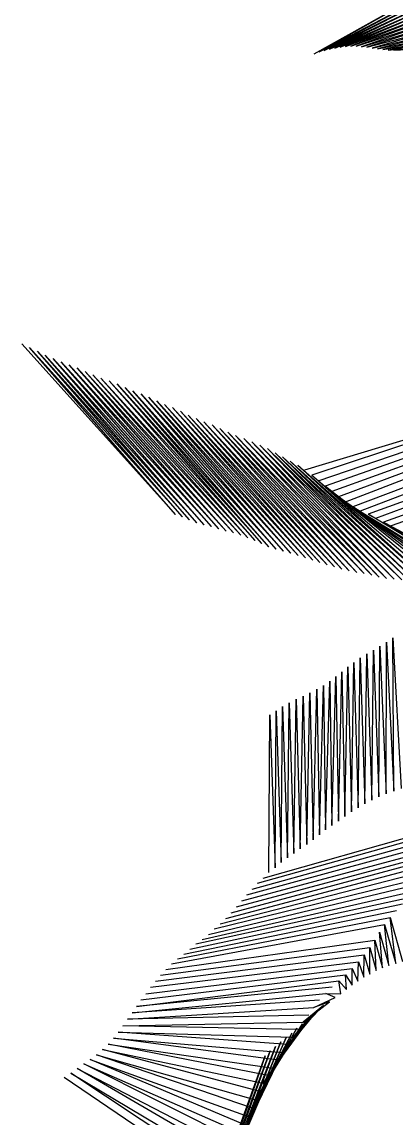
# Model space of a CAD drawing. Header units: metres. Extents: x -465 to 475, y -409 to 494.
# Drawn here: x -442.8 to -344.2, y -219.4 to 69.3 of the extents above; entities that cross this region are included whole.
import ezdxf

# ---------------------------------------------------------------- set-up
doc = ezdxf.new("R2010")
doc.units = ezdxf.units.M

msp = doc.modelspace()

# ---------------------------------------------------------------- linework, layer by layer
for p, q in [((-365.85, 60.91, -606.22), (-328.21, 81.88, -606.22)), ((-328.21, 81.88, -606.22), (-364.51, 61.38, -606.22)), ((-364.51, 61.38, -606.22), (-328.02, 80.61, -606.22)), ((-328.02, 80.61, -606.22), (-363.16, 61.79, -606.22)), ((-363.16, 61.79, -606.22), (-327.9, 79.33, -606.22)), ((-327.9, 79.33, -606.22), (-361.77, 62.12, -606.22)), ((-361.77, 62.12, -606.22), (-327.75, 78.06, -606.22)), ((-327.75, 78.06, -606.22), (-360.37, 62.34, -606.22)), ((-360.37, 62.34, -606.22), (-327.62, 76.79, -606.22)), ((-327.62, 76.79, -606.22), (-358.98, 62.61, -606.22)), ((-358.98, 62.61, -606.22), (-327.61, 75.51, -606.22)), ((-327.61, 75.51, -606.22), (-357.58, 62.82, -606.22)), ((-357.58, 62.82, -606.22), (-327.54, 74.23, -606.22)), ((-327.54, 74.23, -606.22), (-356.16, 62.91, -606.22)), ((-356.16, 62.91, -606.22), (-327.58, 72.95, -606.22)), ((-327.58, 72.95, -606.22), (-354.74, 62.86, -606.22)), ((-354.74, 62.86, -606.22), (-327.55, 71.67, -606.22)), ((-327.55, 71.67, -606.22), (-353.33, 62.72, -606.22)), ((-353.33, 62.72, -606.22), (-327.43, 70.4, -606.22)), ((-327.43, 70.4, -606.22), (-351.91, 62.62, -606.22)), ((-351.91, 62.62, -606.22), (-327.24, 69.13, -606.22)), ((-327.24, 69.13, -606.22), (-350.51, 62.41, -606.22)), ((-350.51, 62.41, -606.22), (-327.16, 67.85, -606.22)), ((-327.16, 67.85, -606.22), (-349.11, 62.19, -606.22)), ((-349.11, 62.19, -606.22), (-327.05, 66.58, -606.22)), ((-327.05, 66.58, -606.22), (-347.7, 61.98, -606.22)), ((-347.7, 61.98, -606.22), (-326.81, 65.32, -606.22)), ((-326.81, 65.32, -606.22), (-346.29, 61.87, -606.22)), ((-346.29, 61.87, -606.22), (-326.56, 64.07, -606.22)), ((-326.56, 64.07, -606.22), (-344.87, 61.81, -606.22)), ((-344.87, 61.81, -606.22), (-326.25, 62.82, -606.22)), ((-442.81, -15.45, -606.22), (-402.38, -60.42, -606.22)), ((-440.78, -16.46, -606.22), (-400.48, -61.07, -606.22)), ((-402.38, -60.42, -606.22), (-440.78, -16.46, -606.22)), ((-438.74, -17.46, -606.22), (-398.64, -61.87, -606.22)), ((-400.48, -61.07, -606.22), (-438.74, -17.46, -606.22)), ((-436.7, -18.46, -606.22), (-396.76, -62.59, -606.22)), ((-398.64, -61.87, -606.22), (-436.7, -18.46, -606.22)), ((-434.62, -19.38, -606.22), (-394.83, -63.15, -606.22)), ((-396.76, -62.59, -606.22), (-434.62, -19.38, -606.22)), ((-432.51, -20.21, -606.22), (-392.88, -63.64, -606.22)), ((-394.83, -63.15, -606.22), (-432.51, -20.21, -606.22)), ((-430.38, -21, -606.22), (-390.96, -64.24, -606.22)), ((-392.88, -63.64, -606.22), (-430.38, -21, -606.22)), ((-428.27, -21.85, -606.22), (-389.03, -64.81, -606.22)), ((-390.96, -64.24, -606.22), (-428.27, -21.85, -606.22)), ((-426.18, -22.75, -606.22), (-387.08, -65.26, -606.22)), ((-389.03, -64.81, -606.22), (-426.18, -22.75, -606.22)), ((-424.11, -23.66, -606.22), (-385.16, -65.87, -606.22)), ((-387.08, -65.26, -606.22), (-424.11, -23.66, -606.22)), ((-421.99, -24.5, -606.22), (-383.27, -66.56, -606.22)), ((-385.16, -65.87, -606.22), (-421.99, -24.5, -606.22)), ((-419.85, -25.26, -606.22), (-381.39, -67.27, -606.22)), ((-383.27, -66.56, -606.22), (-419.85, -25.26, -606.22)), ((-417.73, -26.05, -606.22), (-379.56, -68.09, -606.22)), ((-381.39, -67.27, -606.22), (-417.73, -26.05, -606.22)), ((-415.64, -26.95, -606.22), (-377.73, -68.92, -606.22)), ((-379.56, -68.09, -606.22), (-415.64, -26.95, -606.22)), ((-413.56, -27.86, -606.22), (-375.83, -69.58, -606.22)), ((-377.73, -68.92, -606.22), (-413.56, -27.86, -606.22)), ((-411.43, -28.64, -606.22), (-373.88, -70.06, -606.22)), ((-375.83, -69.58, -606.22), (-411.43, -28.64, -606.22)), ((-368.24, -48.7, -606.22), (-294.64, -26.3, -606.22)), ((-294.64, -26.3, -606.22), (-366.45, -50.1, -606.22)), ((-364.75, -51.61, -606.22), (-294.58, -27.58, -606.22)), ((-294.59, -28.86, -606.22), (-362.92, -52.96, -606.22)), ((-409.34, -29.54, -606.22), (-371.95, -70.63, -606.22)), ((-373.88, -70.06, -606.22), (-409.34, -29.54, -606.22)), ((-407.27, -30.47, -606.22), (-370.03, -71.22, -606.22)), ((-371.95, -70.63, -606.22), (-407.27, -30.47, -606.22)), ((-405.22, -31.45, -606.22), (-368.12, -71.84, -606.22)), ((-370.03, -71.22, -606.22), (-405.22, -31.45, -606.22)), ((-361.1, -54.32, -606.22), (-294.53, -30.13, -606.22)), ((-294.45, -31.41, -606.22), (-359.37, -55.78, -606.22)), ((-403.1, -32.28, -606.22), (-366.21, -72.48, -606.22)), ((-368.12, -71.84, -606.22), (-403.1, -32.28, -606.22)), ((-401.04, -33.23, -606.22), (-364.29, -73.09, -606.22)), ((-366.21, -72.48, -606.22), (-401.04, -33.23, -606.22)), ((-399.02, -34.25, -606.22), (-362.38, -73.7, -606.22)), ((-364.29, -73.09, -606.22), (-399.02, -34.25, -606.22)), ((-357.54, -57.13, -606.22), (-294.25, -32.68, -606.22)), ((-396.94, -35.18, -606.22), (-360.43, -74.2, -606.22)), ((-362.38, -73.7, -606.22), (-396.94, -35.18, -606.22)), ((-394.85, -36.06, -606.22), (-358.52, -74.8, -606.22)), ((-360.43, -74.2, -606.22), (-394.85, -36.06, -606.22)), ((-392.72, -36.85, -606.22), (-356.56, -75.28, -606.22)), ((-358.52, -74.8, -606.22), (-392.72, -36.85, -606.22)), ((-293.56, -35.14, -606.22), (-355.65, -58.39, -606.22)), ((-353.65, -59.47, -606.22), (-293.19, -36.37, -606.22)), ((-390.66, -37.82, -606.22), (-354.6, -75.71, -606.22)), ((-356.56, -75.28, -606.22), (-390.66, -37.82, -606.22)), ((-388.6, -38.76, -606.22), (-352.61, -75.98, -606.22)), ((-354.6, -75.71, -606.22), (-388.6, -38.76, -606.22)), ((-386.5, -39.63, -606.22), (-350.64, -76.38, -606.22)), ((-352.61, -75.98, -606.22), (-386.5, -39.63, -606.22)), ((-384.37, -40.42, -606.22), (-348.71, -76.93, -606.22)), ((-350.64, -76.38, -606.22), (-384.37, -40.42, -606.22)), ((-292.5, -38.83, -606.22), (-351.58, -60.39, -606.22)), ((-349.53, -61.38, -606.22), (-292.25, -40.09, -606.22)), ((-382.27, -41.29, -606.22), (-346.73, -77.29, -606.22)), ((-348.71, -76.93, -606.22), (-382.27, -41.29, -606.22)), ((-380.17, -42.14, -606.22), (-344.73, -77.5, -606.22)), ((-346.73, -77.29, -606.22), (-380.17, -42.14, -606.22)), ((-378.11, -43.09, -606.22), (-342.73, -77.67, -606.22)), ((-344.73, -77.5, -606.22), (-378.11, -43.09, -606.22)), ((-291.58, -42.56, -606.22), (-347.53, -62.46, -606.22)), ((-376.11, -44.18, -606.22), (-340.73, -77.93, -606.22)), ((-342.73, -77.67, -606.22), (-376.11, -44.18, -606.22)), ((-374.13, -45.29, -606.22), (-338.74, -78.14, -606.22)), ((-340.73, -77.93, -606.22), (-374.13, -45.29, -606.22)), ((-345.45, -63.37, -606.22), (-291.2, -43.78, -606.22)), ((-372.14, -46.38, -606.22), (-336.74, -78.41, -606.22)), ((-338.74, -78.14, -606.22), (-372.14, -46.38, -606.22)), ((-370.15, -47.47, -606.22), (-334.74, -78.6, -606.22)), ((-336.74, -78.41, -606.22), (-370.15, -47.47, -606.22)), ((-366.45, -50.1, -606.22), (-332.74, -78.71, -606.22)), ((-334.74, -78.6, -606.22), (-366.45, -50.1, -606.22)), ((-362.92, -52.96, -606.22), (-328.74, -79.13, -606.22)), ((-330.73, -78.87, -606.22), (-362.92, -52.96, -606.22)), ((-359.37, -55.78, -606.22), (-324.74, -79.56, -606.22)), ((-326.74, -79.33, -606.22), (-359.37, -55.78, -606.22)), ((-355.65, -58.39, -606.22), (-320.73, -79.81, -606.22)), ((-322.74, -79.67, -606.22), (-355.65, -58.39, -606.22)), ((-351.58, -60.39, -606.22), (-316.75, -80.37, -606.22)), ((-318.75, -80.13, -606.22), (-351.58, -60.39, -606.22)), ((-347.53, -62.46, -606.22), (-312.8, -81.12, -606.22)), ((-314.77, -80.69, -606.22), (-347.53, -62.46, -606.22)), ((-348.75, -134.77, -606.22), (-348.51, -95.1, -606.22)), ((-348.51, -95.1, -606.22), (-346.82, -134, -606.22)), ((-346.82, -134, -606.22), (-346.76, -94.1, -606.22)), ((-346.76, -94.1, -606.22), (-344.87, -133.28, -606.22)), ((-345.1, -92.95, -606.22), (-342.93, -132.56, -606.22)), ((-344.87, -133.28, -606.22), (-345.1, -92.95, -606.22)), ((-352.44, -136.67, -606.22), (-351.96, -97.17, -606.22)), ((-351.96, -97.17, -606.22), (-350.6, -135.7, -606.22)), ((-350.6, -135.7, -606.22), (-350.2, -96.19, -606.22)), ((-350.2, -96.19, -606.22), (-348.75, -134.77, -606.22)), ((-357.71, -139.96, -606.22), (-356.95, -100.59, -606.22)), ((-356.95, -100.59, -606.22), (-356, -138.78, -606.22)), ((-356, -138.78, -606.22), (-355.33, -99.39, -606.22)), ((-355.33, -99.39, -606.22), (-354.26, -137.65, -606.22)), ((-354.26, -137.65, -606.22), (-353.69, -98.21, -606.22)), ((-353.69, -98.21, -606.22), (-352.44, -136.67, -606.22)), ((-361.14, -142.3, -606.22), (-360.12, -103.09, -606.22)), ((-360.12, -103.09, -606.22), (-359.39, -141.18, -606.22)), ((-359.39, -141.18, -606.22), (-358.52, -101.86, -606.22)), ((-358.52, -101.86, -606.22), (-357.71, -139.96, -606.22)), ((-366.04, -146.13, -606.22), (-365.12, -106.47, -606.22)), ((-365.12, -106.47, -606.22), (-364.43, -144.83, -606.22)), ((-364.43, -144.83, -606.22), (-363.37, -105.46, -606.22)), ((-363.37, -105.46, -606.22), (-362.82, -143.52, -606.22)), ((-362.82, -143.52, -606.22), (-361.69, -104.35, -606.22)), ((-361.69, -104.35, -606.22), (-361.14, -142.3, -606.22)), ((-371.16, -149.68, -606.22), (-370.56, -109.11, -606.22)), ((-370.56, -109.11, -606.22), (-369.48, -148.45, -606.22)), ((-369.48, -148.45, -606.22), (-368.71, -108.31, -606.22)), ((-368.71, -108.31, -606.22), (-367.75, -147.31, -606.22)), ((-367.75, -147.31, -606.22), (-366.92, -107.39, -606.22)), ((-366.92, -107.39, -606.22), (-366.04, -146.13, -606.22)), ((-376.1, -153.46, -606.22), (-375.81, -112.11, -606.22)), ((-375.81, -112.11, -606.22), (-374.51, -152.12, -606.22)), ((-374.51, -152.12, -606.22), (-374.12, -111, -606.22)), ((-374.12, -111, -606.22), (-372.84, -150.9, -606.22)), ((-372.84, -150.9, -606.22), (-372.36, -110.02, -606.22)), ((-372.36, -110.02, -606.22), (-371.16, -149.68, -606.22)), ((-377.73, -154.74, -606.22), (-377.51, -113.19, -606.22)), ((-377.51, -113.19, -606.22), (-376.1, -153.46, -606.22)), ((-379.23, -156.18, -606.22), (-321.63, -139.84, -606.22)), ((-382.17, -159.1, -606.22), (-324.93, -143.32, -606.22)), ((-380.77, -157.57, -606.22), (-323.36, -141.51, -606.22)), ((-384.91, -162.21, -606.22), (-328.12, -146.92, -606.22)), ((-383.57, -160.63, -606.22), (-326.54, -145.11, -606.22)), ((-386.3, -163.76, -606.22), (-329.78, -148.66, -606.22)), ((-389.06, -166.85, -606.22), (-333.23, -152, -606.22)), ((-387.65, -165.33, -606.22), (-331.57, -150.26, -606.22)), ((-392.19, -169.58, -606.22), (-336.13, -155.83, -606.22)), ((-390.6, -168.25, -606.22), (-334.73, -153.88, -606.22)), ((-393.68, -171.02, -606.22), (-337.71, -157.64, -606.22)), ((-396.99, -173.52, -606.22), (-340.79, -161.33, -606.22)), ((-395.29, -172.33, -606.22), (-339.2, -159.53, -606.22)), ((-398.57, -174.87, -606.22), (-342.51, -163.01, -606.22)), ((-401.78, -177.49, -606.22), (-345.75, -166.56, -606.22)), ((-400.16, -176.2, -606.22), (-344.15, -164.77, -606.22)), ((-345.75, -166.56, -606.22), (-342.57, -178.12, -606.22)), ((-344.32, -178.69, -606.22), (-345.75, -166.56, -606.22)), ((-403.38, -178.81, -606.22), (-347.25, -168.44, -606.22)), ((-347.25, -168.44, -606.22), (-344.32, -178.69, -606.22)), ((-346.11, -179.17, -606.22), (-347.25, -168.44, -606.22)), ((-404.89, -180.23, -606.22), (-349.8, -172.51, -606.22)), ((-349.8, -172.51, -606.22), (-347.84, -179.8, -606.22)), ((-349.52, -180.56, -606.22), (-349.8, -172.51, -606.22)), ((-348.61, -170.42, -606.22), (-346.11, -179.17, -606.22)), ((-347.84, -179.8, -606.22), (-348.61, -170.42, -606.22)), ((-406.27, -181.79, -606.22), (-351.15, -174.49, -606.22)), ((-351.15, -174.49, -606.22), (-349.52, -180.56, -606.22)), ((-351.14, -181.46, -606.22), (-351.15, -174.49, -606.22)), ((-408.94, -184.96, -606.22), (-354.14, -178.26, -606.22)), ((-407.61, -183.37, -606.22), (-352.64, -176.37, -606.22)), ((-354.31, -183.34, -606.22), (-354.14, -178.26, -606.22)), ((-354.14, -178.26, -606.22), (-352.77, -182.32, -606.22)), ((-352.77, -182.32, -606.22), (-352.64, -176.37, -606.22)), ((-352.64, -176.37, -606.22), (-351.14, -181.46, -606.22)), ((-411.44, -188.27, -606.22), (-357.52, -181.67, -606.22)), ((-410.13, -186.66, -606.22), (-355.79, -180, -606.22)), ((-357.52, -181.67, -606.22), (-355.82, -184.4, -606.22)), ((-357.32, -185.49, -606.22), (-357.52, -181.67, -606.22)), ((-355.82, -184.4, -606.22), (-355.79, -180, -606.22)), ((-355.79, -180, -606.22), (-354.31, -183.34, -606.22)), ((-412.6, -190, -606.22), (-359.34, -183.24, -606.22)), ((-359.34, -183.24, -606.22), (-357.32, -185.49, -606.22)), ((-358.76, -186.64, -606.22), (-359.34, -183.24, -606.22)), ((-413.78, -191.7, -606.22), (-362.77, -186.6, -606.22)), ((-361.05, -184.93, -606.22), (-412.6, -190, -606.22)), ((-362.77, -186.6, -606.22), (-358.76, -186.64, -606.22)), ((-360.29, -187.68, -606.22), (-362.77, -186.6, -606.22)), ((-414.98, -193.39, -606.22), (-365.86, -190.28, -606.22)), ((-364.41, -188.36, -606.22), (-413.78, -191.7, -606.22)), ((-371.5, -198.05, -606.22), (-363.33, -189.77, -606.22)), ((-368.69, -194.16, -606.22), (-361.77, -188.78, -606.22)), ((-363.33, -189.77, -606.22), (-368.69, -194.16, -606.22)), ((-365.86, -190.28, -606.22), (-360.29, -187.68, -606.22)), ((-361.77, -188.78, -606.22), (-365.86, -190.28, -606.22)), ((-367.19, -192.28, -606.22), (-414.98, -193.39, -606.22)), ((-379.26, -210.2, -606.22), (-367.56, -193.34, -606.22)), ((-376.56, -206.22, -606.22), (-366.19, -192.1, -606.22)), ((-367.56, -193.34, -606.22), (-376.56, -206.22, -606.22)), ((-374.09, -202.1, -606.22), (-364.79, -190.9, -606.22)), ((-366.19, -192.1, -606.22), (-374.09, -202.1, -606.22)), ((-364.79, -190.9, -606.22), (-371.5, -198.05, -606.22)), ((-416.19, -195.08, -606.22), (-368.69, -194.16, -606.22)), ((-370.11, -196.09, -606.22), (-416.19, -195.08, -606.22)), ((-383.2, -218.96, -606.22), (-370.38, -195.73, -606.22)), ((-381.29, -214.55, -606.22), (-368.91, -194.6, -606.22)), ((-370.38, -195.73, -606.22), (-381.29, -214.55, -606.22)), ((-368.91, -194.6, -606.22), (-379.26, -210.2, -606.22)), ((-418.71, -198.38, -606.22), (-374.09, -202.1, -606.22)), ((-375.29, -204.18, -606.22), (-418.71, -198.38, -606.22)), ((-417.44, -196.73, -606.22), (-371.5, -198.05, -606.22)), ((-372.88, -200.02, -606.22), (-417.44, -196.73, -606.22)), ((-386.01, -228.15, -606.22), (-373.15, -198.17, -606.22)), ((-384.55, -223.57, -606.22), (-371.72, -196.99, -606.22)), ((-373.15, -198.17, -606.22), (-384.55, -223.57, -606.22)), ((-371.72, -196.99, -606.22), (-383.2, -218.96, -606.22)), ((-421.57, -201.37, -606.22), (-379.26, -210.2, -606.22)), ((-380.35, -212.34, -606.22), (-421.57, -201.37, -606.22)), ((-420.09, -199.92, -606.22), (-376.56, -206.22, -606.22)), ((-377.96, -208.18, -606.22), (-420.09, -199.92, -606.22)), ((-391.2, -238.95, -606.22), (-377.41, -201.71, -606.22)), ((-390.04, -236.85, -606.22), (-375.96, -200.56, -606.22)), ((-377.41, -201.71, -606.22), (-390.04, -236.85, -606.22)), ((-387.79, -232.61, -606.22), (-374.6, -199.31, -606.22)), ((-375.96, -200.56, -606.22), (-387.79, -232.61, -606.22)), ((-374.6, -199.31, -606.22), (-386.01, -228.15, -606.22)), ((-424.79, -203.99, -606.22), (-383.2, -218.96, -606.22)), ((-383.92, -221.25, -606.22), (-424.79, -203.99, -606.22)), ((-423.13, -202.75, -606.22), (-381.29, -214.55, -606.22)), ((-382.35, -216.71, -606.22), (-423.13, -202.75, -606.22)), ((-392.43, -241.02, -606.22), (-378.76, -202.96, -606.22)), ((-378.76, -202.96, -606.22), (-391.2, -238.95, -606.22)), ((-429.9, -207.54, -606.22), (-387.79, -232.61, -606.22)), ((-388.83, -234.77, -606.22), (-429.9, -207.54, -606.22)), ((-428.22, -206.32, -606.22), (-386.01, -228.15, -606.22)), ((-386.83, -230.4, -606.22), (-428.22, -206.32, -606.22)), ((-426.51, -205.15, -606.22), (-384.55, -223.57, -606.22)), ((-385.24, -225.87, -606.22), (-426.51, -205.15, -606.22)), ((-431.69, -208.6, -606.22), (-390.04, -236.85, -606.22))]:
    msp.add_line(p, q)

doc.saveas('drawing.dxf')
